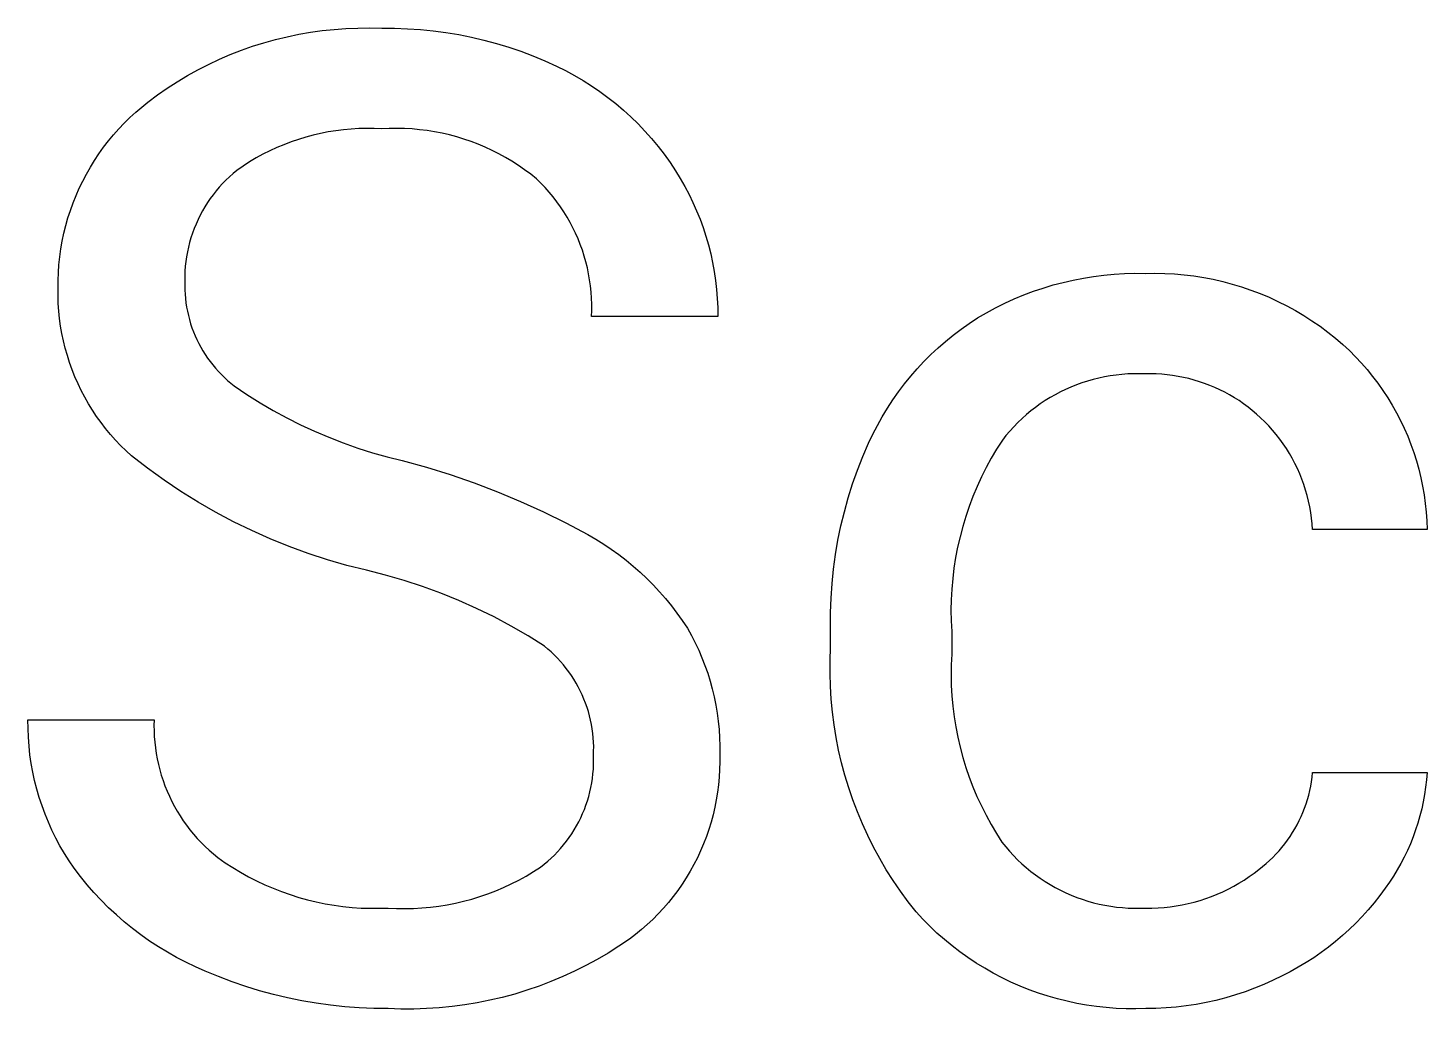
# Model space of a CAD drawing. Header units: millimetres. Extents: x 1102 to 5170, y 19 to 2862.
# Drawn here: x 4493.72 to 4533.57, y 199.08 to 227.03 of the extents above; entities that cross this region are included whole.
import ezdxf

# ---------------------------------------------------------------- set-up
doc = ezdxf.new("R2010")
doc.units = ezdxf.units.MM
doc.header["$MEASUREMENT"] = 0
doc.layers.add('Domyślny', color=7, linetype='Continuous', true_color=0x000000)

msp = doc.modelspace()

# ---------------------------------------------------------------- linework, layer by layer
at = {"layer": 'Domyślny'}
for p, q in [((4500.771, 226.703), (4501.101, 226.784)), ((4501.101, 226.784), (4501.433, 226.853)), ((4501.433, 226.853), (4501.767, 226.911)), ((4501.767, 226.911), (4502.104, 226.958)), ((4502.104, 226.958), (4502.441, 226.993)), ((4502.441, 226.993), (4502.78, 227.018)), ((4502.78, 227.018), (4503.119, 227.031)), ((4503.119, 227.031), (4503.458, 227.032)), ((4503.458, 227.032), (4503.797, 227.023)), ((4503.797, 227.023), (4504.164, 227.023)), ((4504.164, 227.023), (4504.531, 227.012)), ((4504.531, 227.012), (4504.898, 226.988)), ((4504.898, 226.988), (4505.263, 226.952)), ((4505.263, 226.952), (4505.627, 226.904)), ((4505.627, 226.904), (4505.99, 226.844)), ((4505.99, 226.844), (4506.35, 226.772)), ((4506.35, 226.772), (4506.707, 226.689)), ((4499.484, 226.274), (4499.8, 226.397)), ((4499.8, 226.397), (4500.121, 226.51)), ((4500.121, 226.51), (4500.444, 226.612)), ((4500.444, 226.612), (4500.771, 226.703)), ((4506.707, 226.689), (4507.062, 226.593)), ((4507.062, 226.593), (4507.413, 226.486)), ((4507.413, 226.486), (4507.761, 226.367)), ((4507.761, 226.367), (4508.104, 226.237)), ((4498.563, 225.841), (4498.865, 225.995)), ((4498.865, 225.995), (4499.173, 226.14)), ((4499.173, 226.14), (4499.484, 226.274)), ((4508.104, 226.237), (4508.443, 226.096)), ((4508.443, 226.096), (4508.777, 225.943)), ((4508.777, 225.943), (4509.033, 225.816)), ((4497.975, 225.502), (4498.266, 225.676)), ((4498.266, 225.676), (4498.563, 225.841)), ((4509.033, 225.816), (4509.284, 225.681)), ((4509.284, 225.681), (4509.531, 225.536)), ((4509.531, 225.536), (4509.773, 225.384)), ((4497.139, 224.922), (4497.411, 225.124)), ((4497.411, 225.124), (4497.69, 225.318)), ((4497.69, 225.318), (4497.975, 225.502)), ((4509.773, 225.384), (4510.009, 225.222)), ((4510.009, 225.222), (4510.239, 225.053)), ((4496.79, 224.633), (4496.962, 224.78)), ((4496.962, 224.78), (4497.139, 224.922)), ((4510.239, 225.053), (4510.463, 224.876)), ((4510.463, 224.876), (4510.681, 224.691)), ((4496.307, 224.156), (4496.462, 224.321)), ((4496.462, 224.321), (4496.624, 224.48)), ((4496.624, 224.48), (4496.79, 224.633)), ((4510.681, 224.691), (4510.892, 224.499)), ((4510.892, 224.499), (4511.096, 224.299)), ((4496.012, 223.812), (4496.157, 223.987)), ((4496.157, 223.987), (4496.307, 224.156)), ((4501.633, 223.92), (4501.423, 223.856)), ((4501.844, 223.977), (4501.633, 223.92)), ((4502.057, 224.026), (4501.844, 223.977)), ((4502.272, 224.069), (4502.057, 224.026)), ((4502.488, 224.104), (4502.272, 224.069)), ((4502.705, 224.131), (4502.488, 224.104)), ((4502.923, 224.151), (4502.705, 224.131)), ((4503.141, 224.164), (4502.923, 224.151)), ((4503.36, 224.17), (4503.141, 224.164)), ((4503.579, 224.168), (4503.36, 224.17)), ((4503.797, 224.158), (4503.579, 224.168)), ((4504.013, 224.168), (4503.797, 224.158)), ((4504.229, 224.171), (4504.013, 224.168)), ((4504.444, 224.166), (4504.229, 224.171)), ((4504.66, 224.154), (4504.444, 224.166)), ((4504.875, 224.134), (4504.66, 224.154)), ((4505.089, 224.107), (4504.875, 224.134)), ((4505.302, 224.073), (4505.089, 224.107)), ((4505.514, 224.032), (4505.302, 224.073)), ((4505.724, 223.983), (4505.514, 224.032)), ((4505.932, 223.927), (4505.724, 223.983)), ((4506.139, 223.865), (4505.932, 223.927)), ((4511.096, 224.299), (4511.294, 224.093)), ((4511.294, 224.093), (4511.484, 223.879)), ((4495.743, 223.448), (4495.874, 223.633)), ((4495.874, 223.633), (4496.012, 223.812)), ((4500.612, 223.531), (4500.416, 223.432)), ((4500.81, 223.622), (4500.612, 223.531)), ((4501.012, 223.707), (4500.81, 223.622)), ((4501.216, 223.785), (4501.012, 223.707)), ((4501.423, 223.856), (4501.216, 223.785)), ((4506.343, 223.795), (4506.139, 223.865)), ((4506.545, 223.718), (4506.343, 223.795)), ((4506.744, 223.634), (4506.545, 223.718)), ((4506.94, 223.544), (4506.744, 223.634)), ((4507.132, 223.447), (4506.94, 223.544)), ((4511.484, 223.879), (4511.666, 223.659)), ((4511.666, 223.659), (4511.841, 223.433)), ((4495.499, 223.067), (4495.617, 223.26)), ((4495.617, 223.26), (4495.743, 223.448)), ((4500.036, 223.216), (4499.851, 223.099)), ((4500.224, 223.328), (4500.036, 223.216)), ((4500.416, 223.432), (4500.224, 223.328)), ((4507.322, 223.343), (4507.132, 223.447)), ((4507.507, 223.233), (4507.322, 223.343)), ((4507.689, 223.117), (4507.507, 223.233)), ((4511.841, 223.433), (4512.008, 223.201)), ((4512.008, 223.201), (4512.166, 222.964)), ((4495.281, 222.67), (4495.386, 222.87)), ((4495.386, 222.87), (4495.499, 223.067)), ((4499.461, 222.794), (4499.361, 222.698)), ((4499.564, 222.886), (4499.461, 222.794)), ((4499.671, 222.975), (4499.564, 222.886)), ((4499.851, 223.099), (4499.671, 222.975)), ((4507.867, 222.994), (4507.689, 223.117)), ((4508.04, 222.866), (4507.867, 222.994)), ((4508.209, 222.731), (4508.04, 222.866)), ((4508.333, 222.609), (4508.209, 222.731)), ((4512.166, 222.964), (4512.301, 222.744)), ((4512.301, 222.744), (4512.429, 222.52)), ((4495.092, 222.258), (4495.183, 222.466)), ((4495.183, 222.466), (4495.281, 222.67)), ((4499.082, 222.39), (4498.996, 222.281)), ((4499.171, 222.496), (4499.082, 222.39)), ((4499.264, 222.599), (4499.171, 222.496)), ((4499.361, 222.698), (4499.264, 222.599)), ((4508.453, 222.483), (4508.333, 222.609)), ((4508.569, 222.353), (4508.453, 222.483)), ((4508.68, 222.218), (4508.569, 222.353)), ((4512.429, 222.52), (4512.549, 222.292)), ((4494.931, 221.835), (4495.008, 222.048)), ((4495.008, 222.048), (4495.092, 222.258)), ((4498.762, 221.938), (4498.693, 221.818)), ((4498.836, 222.055), (4498.762, 221.938)), ((4498.914, 222.169), (4498.836, 222.055)), ((4498.996, 222.281), (4498.914, 222.169)), ((4508.786, 222.08), (4508.68, 222.218)), ((4508.887, 221.939), (4508.786, 222.08)), ((4508.984, 221.794), (4508.887, 221.939)), ((4512.549, 222.292), (4512.662, 222.06)), ((4512.662, 222.06), (4512.766, 221.825)), ((4494.8, 221.402), (4494.861, 221.62)), ((4494.861, 221.62), (4494.931, 221.835)), ((4498.566, 221.572), (4498.509, 221.445)), ((4498.627, 221.696), (4498.566, 221.572)), ((4498.693, 221.818), (4498.627, 221.696)), ((4509.075, 221.646), (4508.984, 221.794)), ((4509.161, 221.494), (4509.075, 221.646)), ((4512.766, 221.825), (4512.863, 221.585)), ((4512.863, 221.585), (4512.951, 221.343)), ((4494.698, 220.96), (4494.745, 221.182)), ((4494.745, 221.182), (4494.8, 221.402)), ((4498.408, 221.187), (4498.365, 221.055)), ((4498.456, 221.317), (4498.408, 221.187)), ((4498.509, 221.445), (4498.456, 221.317)), ((4509.242, 221.34), (4509.161, 221.494)), ((4509.318, 221.183), (4509.242, 221.34)), ((4509.388, 221.024), (4509.318, 221.183)), ((4512.951, 221.343), (4513.031, 221.098)), ((4494.628, 220.513), (4494.659, 220.737)), ((4494.659, 220.737), (4494.698, 220.96)), ((4498.292, 220.788), (4498.263, 220.653)), ((4498.326, 220.922), (4498.292, 220.788)), ((4498.365, 221.055), (4498.326, 220.922)), ((4509.452, 220.862), (4509.388, 221.024)), ((4509.511, 220.698), (4509.452, 220.862)), ((4513.031, 221.098), (4513.102, 220.851)), ((4513.102, 220.851), (4513.166, 220.601)), ((4494.604, 220.288), (4494.628, 220.513)), ((4498.218, 220.379), (4498.203, 220.241)), ((4498.238, 220.516), (4498.218, 220.379)), ((4498.263, 220.653), (4498.238, 220.516)), ((4509.565, 220.532), (4509.511, 220.698)), ((4509.612, 220.365), (4509.565, 220.532)), ((4509.654, 220.196), (4509.612, 220.365)), ((4513.166, 220.601), (4513.22, 220.349)), ((4513.22, 220.349), (4513.267, 220.095)), ((4494.58, 219.836), (4494.588, 220.062)), ((4494.588, 220.062), (4494.604, 220.288)), ((4498.193, 220.103), (4498.187, 219.965)), ((4498.187, 219.965), (4498.187, 219.826)), ((4498.203, 220.241), (4498.193, 220.103)), ((4509.689, 220.025), (4509.654, 220.196)), ((4509.719, 219.854), (4509.689, 220.025)), ((4513.267, 220.095), (4513.304, 219.84)), ((4523.78, 219.907), (4524.071, 219.954)), ((4524.071, 219.954), (4524.363, 219.991)), ((4524.363, 219.991), (4524.657, 220.018)), ((4524.657, 220.018), (4524.951, 220.035)), ((4524.951, 220.035), (4525.245, 220.043)), ((4525.245, 220.043), (4525.54, 220.04)), ((4525.54, 220.04), (4525.819, 220.045)), ((4525.819, 220.045), (4526.097, 220.04)), ((4526.097, 220.04), (4526.376, 220.025)), ((4526.376, 220.025), (4526.654, 220.001)), ((4526.654, 220.001), (4526.93, 219.967)), ((4526.93, 219.967), (4527.206, 219.923)), ((4494.579, 219.609), (4494.58, 219.836)), ((4494.579, 219.394), (4494.579, 219.609)), ((4498.187, 219.826), (4498.191, 219.688)), ((4498.191, 219.688), (4498.193, 219.566)), ((4498.193, 219.566), (4498.198, 219.444)), ((4509.743, 219.681), (4509.719, 219.854)), ((4509.761, 219.508), (4509.743, 219.681)), ((4513.304, 219.84), (4513.333, 219.584)), ((4513.333, 219.584), (4513.353, 219.327)), ((4522.358, 219.529), (4522.637, 219.623)), ((4522.637, 219.623), (4522.919, 219.709)), ((4522.919, 219.709), (4523.204, 219.784)), ((4523.204, 219.784), (4523.491, 219.851)), ((4523.491, 219.851), (4523.78, 219.907)), ((4527.206, 219.923), (4527.479, 219.871)), ((4527.479, 219.871), (4527.751, 219.808)), ((4527.751, 219.808), (4528.021, 219.737)), ((4528.021, 219.737), (4528.287, 219.656)), ((4528.287, 219.656), (4528.551, 219.566)), ((4528.551, 219.566), (4528.812, 219.467)), ((4494.587, 219.179), (4494.579, 219.394)), ((4494.601, 218.965), (4494.587, 219.179)), ((4498.198, 219.444), (4498.208, 219.322)), ((4498.208, 219.322), (4498.223, 219.201)), ((4498.223, 219.201), (4498.241, 219.08)), ((4509.773, 219.334), (4509.761, 219.508)), ((4509.779, 219.16), (4509.773, 219.334)), ((4509.779, 218.986), (4509.779, 219.16)), ((4513.353, 219.327), (4513.365, 219.07)), ((4521.278, 219.058), (4521.542, 219.19)), ((4521.542, 219.19), (4521.81, 219.312)), ((4521.81, 219.312), (4522.082, 219.425)), ((4522.082, 219.425), (4522.358, 219.529)), ((4528.812, 219.467), (4529.069, 219.359)), ((4529.069, 219.359), (4529.322, 219.242)), ((4529.322, 219.242), (4529.571, 219.117)), ((4494.624, 218.751), (4494.601, 218.965)), ((4494.653, 218.538), (4494.624, 218.751)), ((4498.241, 219.08), (4498.263, 218.96)), ((4498.263, 218.96), (4498.29, 218.841)), ((4498.29, 218.841), (4498.32, 218.723)), ((4509.773, 218.812), (4509.779, 218.986)), ((4513.368, 218.812), (4509.773, 218.812)), ((4513.365, 219.07), (4513.368, 218.812)), ((4520.529, 218.615), (4520.764, 218.77)), ((4520.764, 218.77), (4521.019, 218.919)), ((4521.019, 218.919), (4521.278, 219.058)), ((4529.571, 219.117), (4529.816, 218.983)), ((4529.816, 218.983), (4530.055, 218.841)), ((4530.055, 218.841), (4530.29, 218.69)), ((4494.69, 218.327), (4494.653, 218.538)), ((4498.32, 218.723), (4498.355, 218.606)), ((4498.355, 218.606), (4498.394, 218.49)), ((4498.394, 218.49), (4498.436, 218.376)), ((4498.436, 218.376), (4498.482, 218.263)), ((4520.074, 218.282), (4520.299, 218.452)), ((4520.299, 218.452), (4520.529, 218.615)), ((4530.29, 218.69), (4530.519, 218.532)), ((4530.519, 218.532), (4530.743, 218.366)), ((4530.743, 218.366), (4530.961, 218.192)), ((4494.734, 218.116), (4494.69, 218.327)), ((4494.785, 217.907), (4494.734, 218.116)), ((4498.482, 218.263), (4498.533, 218.152)), ((4498.533, 218.152), (4498.586, 218.043)), ((4498.586, 218.043), (4498.644, 217.935)), ((4519.644, 217.918), (4519.856, 218.103)), ((4519.856, 218.103), (4520.074, 218.282)), ((4530.961, 218.192), (4531.173, 218.01)), ((4531.173, 218.01), (4531.354, 217.841)), ((4494.844, 217.701), (4494.785, 217.907)), ((4494.91, 217.496), (4494.844, 217.701)), ((4498.644, 217.935), (4498.705, 217.83)), ((4498.705, 217.83), (4498.77, 217.726)), ((4498.77, 217.726), (4498.839, 217.625)), ((4498.839, 217.625), (4498.91, 217.527)), ((4519.239, 217.526), (4519.438, 217.725)), ((4519.438, 217.725), (4519.644, 217.918)), ((4531.354, 217.841), (4531.53, 217.666)), ((4531.53, 217.666), (4531.699, 217.485)), ((4494.982, 217.294), (4494.91, 217.496)), ((4495.062, 217.094), (4494.982, 217.294)), ((4498.91, 217.527), (4498.986, 217.431)), ((4498.986, 217.431), (4499.064, 217.337)), ((4499.064, 217.337), (4499.145, 217.246)), ((4499.145, 217.246), (4499.23, 217.158)), ((4499.23, 217.158), (4499.317, 217.073)), ((4518.862, 217.107), (4519.047, 217.319)), ((4519.047, 217.319), (4519.239, 217.526)), ((4524.709, 217.144), (4524.544, 217.121)), ((4524.874, 217.162), (4524.709, 217.144)), ((4525.041, 217.174), (4524.874, 217.162)), ((4525.207, 217.18), (4525.041, 217.174)), ((4525.373, 217.181), (4525.207, 217.18)), ((4525.54, 217.175), (4525.373, 217.181)), ((4525.697, 217.177), (4525.54, 217.175)), ((4525.853, 217.173), (4525.697, 217.177)), ((4526.01, 217.164), (4525.853, 217.173)), ((4526.166, 217.15), (4526.01, 217.164)), ((4526.322, 217.13), (4526.166, 217.15)), ((4531.699, 217.485), (4531.862, 217.298)), ((4531.862, 217.298), (4532.018, 217.105)), ((4495.148, 216.897), (4495.062, 217.094)), ((4495.241, 216.703), (4495.148, 216.897)), ((4499.317, 217.073), (4499.408, 216.991)), ((4499.408, 216.991), (4499.501, 216.912)), ((4499.501, 216.912), (4499.597, 216.837)), ((4499.597, 216.837), (4499.96, 216.591)), ((4518.514, 216.663), (4518.684, 216.888)), ((4518.684, 216.888), (4518.862, 217.107)), ((4523.426, 216.801), (4523.274, 216.734)), ((4523.581, 216.863), (4523.426, 216.801)), ((4523.737, 216.92), (4523.581, 216.863)), ((4523.896, 216.971), (4523.737, 216.92)), ((4524.056, 217.017), (4523.896, 216.971)), ((4524.217, 217.057), (4524.056, 217.017)), ((4524.38, 217.092), (4524.217, 217.057)), ((4524.544, 217.121), (4524.38, 217.092)), ((4526.477, 217.105), (4526.322, 217.13)), ((4526.63, 217.075), (4526.477, 217.105)), ((4526.783, 217.04), (4526.63, 217.075)), ((4526.935, 216.999), (4526.783, 217.04)), ((4527.085, 216.954), (4526.935, 216.999)), ((4527.233, 216.903), (4527.085, 216.954)), ((4527.38, 216.848), (4527.233, 216.903)), ((4527.524, 216.787), (4527.38, 216.848)), ((4527.667, 216.722), (4527.524, 216.787)), ((4532.018, 217.105), (4532.168, 216.908)), ((4532.168, 216.908), (4532.311, 216.705)), ((4495.341, 216.513), (4495.241, 216.703)), ((4495.447, 216.326), (4495.341, 216.513)), ((4499.96, 216.591), (4500.332, 216.356)), ((4500.332, 216.356), (4500.71, 216.134)), ((4518.197, 216.197), (4518.352, 216.433)), ((4518.352, 216.433), (4518.514, 216.663)), ((4522.691, 216.413), (4522.552, 216.32)), ((4522.832, 216.501), (4522.691, 216.413)), ((4522.977, 216.583), (4522.832, 216.501)), ((4523.124, 216.661), (4522.977, 216.583)), ((4523.274, 216.734), (4523.124, 216.661)), ((4527.807, 216.651), (4527.667, 216.722)), ((4527.945, 216.576), (4527.807, 216.651)), ((4528.08, 216.497), (4527.945, 216.576)), ((4528.212, 216.413), (4528.08, 216.497)), ((4528.342, 216.324), (4528.212, 216.413)), ((4532.311, 216.705), (4532.447, 216.498)), ((4532.447, 216.498), (4532.576, 216.286)), ((4495.56, 216.143), (4495.447, 216.326)), ((4495.679, 215.964), (4495.56, 216.143)), ((4495.804, 215.789), (4495.679, 215.964)), ((4500.71, 216.134), (4501.096, 215.924)), ((4517.913, 215.71), (4518.051, 215.956)), ((4518.051, 215.956), (4518.197, 216.197)), ((4522.157, 216.015), (4522.033, 215.904)), ((4522.285, 216.121), (4522.157, 216.015)), ((4522.417, 216.223), (4522.285, 216.121)), ((4522.552, 216.32), (4522.417, 216.223)), ((4528.468, 216.231), (4528.342, 216.324)), ((4528.591, 216.134), (4528.468, 216.231)), ((4528.711, 216.033), (4528.591, 216.134)), ((4528.827, 215.928), (4528.711, 216.033)), ((4532.576, 216.286), (4532.698, 216.069)), ((4532.698, 216.069), (4532.812, 215.849)), ((4495.935, 215.619), (4495.804, 215.789)), ((4496.072, 215.453), (4495.935, 215.619)), ((4501.096, 215.924), (4501.488, 215.726)), ((4501.488, 215.726), (4501.887, 215.541)), ((4517.784, 215.459), (4517.913, 215.71)), ((4521.796, 215.67), (4521.684, 215.547)), ((4521.912, 215.789), (4521.796, 215.67)), ((4522.033, 215.904), (4521.912, 215.789)), ((4528.945, 215.814), (4528.827, 215.928)), ((4529.058, 215.696), (4528.945, 215.814)), ((4529.167, 215.574), (4529.058, 215.696)), ((4529.272, 215.448), (4529.167, 215.574)), ((4532.812, 215.849), (4532.918, 215.625)), ((4532.918, 215.625), (4533.017, 215.397)), ((4496.214, 215.292), (4496.072, 215.453)), ((4496.362, 215.136), (4496.214, 215.292)), ((4501.887, 215.541), (4502.291, 215.369)), ((4502.291, 215.369), (4502.7, 215.21)), ((4502.7, 215.21), (4503.114, 215.064)), ((4517.499, 214.823), (4517.663, 215.204)), ((4517.663, 215.204), (4517.784, 215.459)), ((4521.472, 215.29), (4521.31, 215.035)), ((4521.576, 215.42), (4521.472, 215.29)), ((4521.684, 215.547), (4521.576, 215.42)), ((4529.373, 215.319), (4529.272, 215.448)), ((4529.469, 215.187), (4529.373, 215.319)), ((4529.56, 215.051), (4529.469, 215.187)), ((4533.017, 215.397), (4533.108, 215.167)), ((4533.108, 215.167), (4533.191, 214.933)), ((4496.515, 214.985), (4496.362, 215.136)), ((4496.673, 214.839), (4496.515, 214.985)), ((4497.13, 214.486), (4496.673, 214.839)), ((4503.114, 215.064), (4503.533, 214.931)), ((4503.533, 214.931), (4503.956, 214.812)), ((4503.956, 214.812), (4504.382, 214.707)), ((4517.347, 214.436), (4517.499, 214.823)), ((4521.157, 214.774), (4521.012, 214.509)), ((4521.31, 215.035), (4521.157, 214.774)), ((4529.647, 214.912), (4529.56, 215.051)), ((4529.728, 214.77), (4529.647, 214.912)), ((4529.805, 214.625), (4529.728, 214.77)), ((4533.191, 214.933), (4533.265, 214.696)), ((4497.598, 214.148), (4497.13, 214.486)), ((4504.382, 214.707), (4505.07, 214.517)), ((4505.07, 214.517), (4505.751, 214.305)), ((4517.208, 214.045), (4517.347, 214.436)), ((4521.012, 214.509), (4520.877, 214.238)), ((4529.876, 214.478), (4529.805, 214.625)), ((4529.943, 214.329), (4529.876, 214.478)), ((4533.265, 214.696), (4533.332, 214.458)), ((4533.332, 214.458), (4533.391, 214.217)), ((4498.077, 213.826), (4497.598, 214.148)), ((4505.751, 214.305), (4506.426, 214.072)), ((4506.426, 214.072), (4507.093, 213.818)), ((4517.083, 213.648), (4517.208, 214.045)), ((4520.751, 213.964), (4520.635, 213.685)), ((4520.877, 214.238), (4520.751, 213.964)), ((4530.004, 214.177), (4529.943, 214.329)), ((4530.06, 214.023), (4530.004, 214.177)), ((4530.11, 213.867), (4530.06, 214.023)), ((4533.391, 214.217), (4533.441, 213.974)), ((4533.441, 213.974), (4533.483, 213.729)), ((4498.568, 213.521), (4498.077, 213.826)), ((4507.093, 213.818), (4507.751, 213.544)), ((4516.972, 213.248), (4517.083, 213.648)), ((4520.635, 213.685), (4520.528, 213.402)), ((4530.155, 213.71), (4530.11, 213.867)), ((4530.194, 213.551), (4530.155, 213.71)), ((4533.483, 213.729), (4533.516, 213.483)), ((4499.068, 213.233), (4498.568, 213.521)), ((4499.578, 212.963), (4499.068, 213.233)), ((4507.751, 213.544), (4508.401, 213.248)), ((4508.401, 213.248), (4509.041, 212.933)), ((4516.874, 212.844), (4516.972, 213.248)), ((4520.528, 213.402), (4520.431, 213.116)), ((4530.228, 213.391), (4530.194, 213.551)), ((4530.256, 213.229), (4530.228, 213.391)), ((4530.279, 213.067), (4530.256, 213.229)), ((4533.516, 213.483), (4533.541, 213.237)), ((4533.541, 213.237), (4533.558, 212.989)), ((4500.097, 212.71), (4499.578, 212.963)), ((4509.041, 212.933), (4509.671, 212.597)), ((4516.79, 212.437), (4516.874, 212.844)), ((4520.344, 212.826), (4520.266, 212.534)), ((4520.431, 213.116), (4520.344, 212.826)), ((4530.296, 212.905), (4530.279, 213.067)), ((4530.307, 212.741), (4530.296, 212.905)), ((4533.558, 212.989), (4533.566, 212.741)), ((4500.625, 212.475), (4500.097, 212.71)), ((4501.16, 212.259), (4500.625, 212.475)), ((4509.671, 212.597), (4509.897, 212.465)), ((4509.897, 212.465), (4510.119, 212.326)), ((4516.72, 212.028), (4516.79, 212.437)), ((4520.266, 212.534), (4520.199, 212.239)), ((4533.566, 212.741), (4530.307, 212.741)), ((4501.703, 212.061), (4501.16, 212.259)), ((4502.252, 211.881), (4501.703, 212.061)), ((4510.119, 212.326), (4510.336, 212.18)), ((4510.336, 212.18), (4510.549, 212.027)), ((4510.549, 212.027), (4510.756, 211.867)), ((4516.665, 211.616), (4516.72, 212.028)), ((4520.199, 212.239), (4520.142, 211.942)), ((4502.806, 211.721), (4502.252, 211.881)), ((4503.366, 211.58), (4502.806, 211.721)), ((4503.903, 211.445), (4503.366, 211.58)), ((4510.756, 211.867), (4510.958, 211.7)), ((4510.958, 211.7), (4511.155, 211.527)), ((4516.623, 211.203), (4516.665, 211.616)), ((4520.095, 211.644), (4520.058, 211.344)), ((4520.142, 211.942), (4520.095, 211.644)), ((4504.435, 211.291), (4503.903, 211.445)), ((4504.961, 211.119), (4504.435, 211.291)), ((4511.155, 211.527), (4511.345, 211.347)), ((4511.345, 211.347), (4511.53, 211.161)), ((4516.595, 210.788), (4516.623, 211.203)), ((4520.058, 211.344), (4520.032, 211.043)), ((4505.481, 210.928), (4504.961, 211.119)), ((4505.994, 210.719), (4505.481, 210.928)), ((4511.53, 211.161), (4511.708, 210.97)), ((4511.708, 210.97), (4511.88, 210.772)), ((4511.88, 210.772), (4512.046, 210.569)), ((4516.581, 210.373), (4516.595, 210.788)), ((4520.032, 211.043), (4520.015, 210.741)), ((4506.499, 210.493), (4505.994, 210.719)), ((4506.997, 210.249), (4506.499, 210.493)), ((4512.046, 210.569), (4512.205, 210.361)), ((4516.582, 209.958), (4516.581, 210.373)), ((4520.015, 210.741), (4520.009, 210.439)), ((4520.009, 210.439), (4520.014, 210.136)), ((4507.485, 209.988), (4506.997, 210.249)), ((4507.964, 209.711), (4507.485, 209.988)), ((4512.205, 210.361), (4512.357, 210.148)), ((4512.357, 210.148), (4512.502, 209.93)), ((4520.014, 210.136), (4520.029, 209.835)), ((4508.433, 209.416), (4507.964, 209.711)), ((4512.502, 209.93), (4512.616, 209.725)), ((4512.616, 209.725), (4512.724, 209.516)), ((4516.582, 209.379), (4516.582, 209.958)), ((4520.029, 209.835), (4520.029, 209.186)), ((4508.53, 209.336), (4508.433, 209.416)), ((4508.625, 209.252), (4508.53, 209.336)), ((4508.717, 209.164), (4508.625, 209.252)), ((4512.724, 209.516), (4512.824, 209.304)), ((4512.824, 209.304), (4512.917, 209.089)), ((4516.568, 209.011), (4516.582, 209.379)), ((4520.029, 209.186), (4520.015, 208.889)), ((4508.805, 209.074), (4508.717, 209.164)), ((4508.891, 208.981), (4508.805, 209.074)), ((4508.973, 208.885), (4508.891, 208.981)), ((4509.053, 208.786), (4508.973, 208.885)), ((4509.128, 208.685), (4509.053, 208.786)), ((4512.917, 209.089), (4513.002, 208.87)), ((4513.002, 208.87), (4513.08, 208.649)), ((4516.565, 208.643), (4516.568, 209.011)), ((4520.015, 208.889), (4520.011, 208.592)), ((4509.201, 208.581), (4509.128, 208.685)), ((4509.269, 208.475), (4509.201, 208.581)), ((4509.334, 208.366), (4509.269, 208.475)), ((4513.08, 208.649), (4513.15, 208.425)), ((4513.15, 208.425), (4513.212, 208.199)), ((4516.575, 208.275), (4516.565, 208.643)), ((4520.011, 208.592), (4520.018, 208.296)), ((4509.396, 208.255), (4509.334, 208.366)), ((4509.453, 208.143), (4509.396, 208.255)), ((4509.507, 208.028), (4509.453, 208.143)), ((4509.557, 207.912), (4509.507, 208.028)), ((4513.212, 208.199), (4513.266, 207.971)), ((4516.598, 207.908), (4516.575, 208.275)), ((4520.018, 208.296), (4520.035, 207.999)), ((4520.035, 207.999), (4520.061, 207.704)), ((4509.603, 207.794), (4509.557, 207.912)), ((4509.644, 207.674), (4509.603, 207.794)), ((4509.682, 207.554), (4509.644, 207.674)), ((4513.266, 207.971), (4513.313, 207.741)), ((4513.313, 207.741), (4513.351, 207.51)), ((4516.632, 207.541), (4516.598, 207.908)), ((4520.061, 207.704), (4520.098, 207.409)), ((4493.724, 207.072), (4493.723, 207.322)), ((4493.723, 207.322), (4497.315, 207.322)), ((4497.315, 207.322), (4497.312, 207.162)), ((4509.716, 207.432), (4509.682, 207.554)), ((4509.745, 207.309), (4509.716, 207.432)), ((4509.771, 207.185), (4509.745, 207.309)), ((4509.792, 207.06), (4509.771, 207.185)), ((4513.351, 207.51), (4513.382, 207.277)), ((4513.382, 207.277), (4513.404, 207.044)), ((4516.679, 207.176), (4516.632, 207.541)), ((4520.098, 207.409), (4520.145, 207.116)), ((4493.734, 206.823), (4493.724, 207.072)), ((4493.753, 206.573), (4493.734, 206.823)), ((4497.312, 207.162), (4497.313, 207.002)), ((4497.313, 207.002), (4497.32, 206.841)), ((4497.32, 206.841), (4497.333, 206.682)), ((4509.809, 206.934), (4509.792, 207.06)), ((4509.821, 206.808), (4509.809, 206.934)), ((4509.83, 206.682), (4509.821, 206.808)), ((4513.404, 207.044), (4513.419, 206.809)), ((4513.419, 206.809), (4513.425, 206.575)), ((4516.738, 206.813), (4516.679, 207.176)), ((4516.81, 206.452), (4516.738, 206.813)), ((4520.145, 207.116), (4520.202, 206.825)), ((4520.202, 206.825), (4520.269, 206.536)), ((4493.78, 206.325), (4493.753, 206.573)), ((4497.333, 206.682), (4497.351, 206.522)), ((4497.351, 206.522), (4497.374, 206.364)), ((4509.829, 206.303), (4509.833, 206.429)), ((4509.834, 206.556), (4509.83, 206.682)), ((4509.833, 206.429), (4509.834, 206.556)), ((4513.425, 206.575), (4513.424, 206.34)), ((4516.893, 206.093), (4516.81, 206.452)), ((4520.269, 206.536), (4520.346, 206.249)), ((4493.816, 206.077), (4493.78, 206.325)), ((4493.86, 205.831), (4493.816, 206.077)), ((4497.374, 206.364), (4497.403, 206.206)), ((4497.403, 206.206), (4497.437, 206.049)), ((4497.437, 206.049), (4497.476, 205.894)), ((4509.824, 205.911), (4509.83, 206.041)), ((4509.832, 206.172), (4509.829, 206.303)), ((4509.83, 206.041), (4509.832, 206.172)), ((4513.426, 206.123), (4513.421, 205.905)), ((4513.424, 206.34), (4513.426, 206.123)), ((4516.988, 205.738), (4516.893, 206.093)), ((4520.346, 206.249), (4520.433, 205.965)), ((4493.913, 205.587), (4493.86, 205.831)), ((4497.476, 205.894), (4497.52, 205.739)), ((4497.52, 205.739), (4497.57, 205.587)), ((4509.778, 205.522), (4509.798, 205.651)), ((4509.798, 205.651), (4509.813, 205.781)), ((4509.813, 205.781), (4509.824, 205.911)), ((4513.409, 205.688), (4513.389, 205.471)), ((4513.421, 205.905), (4513.409, 205.688)), ((4517.096, 205.386), (4516.988, 205.738)), ((4520.433, 205.965), (4520.529, 205.684)), ((4520.529, 205.684), (4520.635, 205.407)), ((4530.276, 205.557), (4530.294, 205.685)), ((4530.294, 205.685), (4530.307, 205.814)), ((4530.307, 205.814), (4533.566, 205.814)), ((4533.55, 205.606), (4533.526, 205.399)), ((4533.566, 205.814), (4533.55, 205.606)), ((4493.975, 205.345), (4493.913, 205.587)), ((4494.045, 205.105), (4493.975, 205.345)), ((4497.57, 205.587), (4497.625, 205.436)), ((4497.625, 205.436), (4497.685, 205.287)), ((4497.685, 205.287), (4497.75, 205.141)), ((4509.693, 205.139), (4509.725, 205.266)), ((4509.725, 205.266), (4509.754, 205.393)), ((4509.754, 205.393), (4509.778, 205.522)), ((4513.361, 205.255), (4513.326, 205.04)), ((4513.389, 205.471), (4513.361, 205.255)), ((4517.214, 205.037), (4517.096, 205.386)), ((4520.635, 205.407), (4520.75, 205.134)), ((4530.198, 205.176), (4530.228, 205.302)), ((4530.228, 205.302), (4530.254, 205.429)), ((4530.254, 205.429), (4530.276, 205.557)), ((4533.496, 205.192), (4533.459, 204.986)), ((4533.526, 205.399), (4533.496, 205.192)), ((4494.123, 204.867), (4494.045, 205.105)), ((4494.209, 204.633), (4494.123, 204.867)), ((4497.75, 205.141), (4497.819, 204.996)), ((4497.819, 204.996), (4497.894, 204.854)), ((4497.894, 204.854), (4497.973, 204.715)), ((4509.568, 204.768), (4509.614, 204.89)), ((4509.614, 204.89), (4509.655, 205.014)), ((4509.655, 205.014), (4509.693, 205.139)), ((4513.284, 204.826), (4513.235, 204.615)), ((4513.326, 205.04), (4513.284, 204.826)), ((4517.345, 204.693), (4517.214, 205.037)), ((4520.75, 205.134), (4520.875, 204.864)), ((4520.875, 204.864), (4521.008, 204.599)), ((4530.034, 204.683), (4530.081, 204.804)), ((4530.081, 204.804), (4530.124, 204.927)), ((4530.124, 204.927), (4530.163, 205.051)), ((4530.163, 205.051), (4530.198, 205.176)), ((4533.459, 204.986), (4533.414, 204.782)), ((4494.304, 204.402), (4494.209, 204.633)), ((4494.407, 204.174), (4494.304, 204.402)), ((4497.973, 204.715), (4498.057, 204.579)), ((4498.057, 204.579), (4498.146, 204.445)), ((4498.146, 204.445), (4498.239, 204.314)), ((4509.345, 204.296), (4509.407, 204.411)), ((4509.407, 204.411), (4509.465, 204.528)), ((4509.465, 204.528), (4509.519, 204.647)), ((4509.519, 204.647), (4509.568, 204.768)), ((4513.178, 204.404), (4513.114, 204.196)), ((4513.235, 204.615), (4513.178, 204.404)), ((4517.487, 204.354), (4517.345, 204.693)), ((4521.008, 204.599), (4521.151, 204.339)), ((4529.869, 204.331), (4529.928, 204.447)), ((4529.928, 204.447), (4529.983, 204.564)), ((4529.983, 204.564), (4530.034, 204.683)), ((4533.363, 204.579), (4533.306, 204.379)), ((4533.414, 204.782), (4533.363, 204.579)), ((4494.517, 203.949), (4494.407, 204.174)), ((4498.239, 204.314), (4498.337, 204.187)), ((4498.337, 204.187), (4498.438, 204.063)), ((4498.438, 204.063), (4498.544, 203.942)), ((4509.135, 203.965), (4509.209, 204.073)), ((4509.209, 204.073), (4509.279, 204.183)), ((4509.279, 204.183), (4509.345, 204.296)), ((4513.114, 204.196), (4513.042, 203.991)), ((4517.64, 204.019), (4517.487, 204.354)), ((4517.805, 203.69), (4517.64, 204.019)), ((4521.151, 204.339), (4521.302, 204.084)), ((4521.302, 204.084), (4521.462, 203.834)), ((4529.595, 203.89), (4529.669, 203.997)), ((4529.669, 203.997), (4529.739, 204.106)), ((4529.739, 204.106), (4529.806, 204.217)), ((4529.806, 204.217), (4529.869, 204.331)), ((4533.241, 204.18), (4533.17, 203.983)), ((4533.306, 204.379), (4533.241, 204.18)), ((4494.635, 203.729), (4494.517, 203.949)), ((4494.761, 203.513), (4494.635, 203.729)), ((4498.544, 203.942), (4498.654, 203.826)), ((4498.654, 203.826), (4498.768, 203.713)), ((4498.768, 203.713), (4498.885, 203.603)), ((4498.885, 203.603), (4499.006, 203.498)), ((4508.806, 203.56), (4508.893, 203.657)), ((4508.893, 203.657), (4508.978, 203.757)), ((4508.978, 203.757), (4509.058, 203.859)), ((4509.058, 203.859), (4509.135, 203.965)), ((4512.964, 203.787), (4512.879, 203.587)), ((4513.042, 203.991), (4512.964, 203.787)), ((4517.98, 203.366), (4517.805, 203.69)), ((4521.462, 203.834), (4521.567, 203.703)), ((4521.567, 203.703), (4521.676, 203.576)), ((4529.352, 203.586), (4529.436, 203.685)), ((4529.436, 203.685), (4529.517, 203.786)), ((4529.517, 203.786), (4529.595, 203.89)), ((4533.009, 203.598), (4532.918, 203.41)), ((4533.093, 203.789), (4533.009, 203.598)), ((4533.17, 203.983), (4533.093, 203.789)), ((4494.895, 203.302), (4494.761, 203.513)), ((4495.035, 203.095), (4494.895, 203.302)), ((4499.006, 203.498), (4499.131, 203.397)), ((4499.131, 203.397), (4499.342, 203.249)), ((4499.342, 203.249), (4499.558, 203.108)), ((4508.321, 203.123), (4508.424, 203.204)), ((4508.424, 203.204), (4508.524, 203.288)), ((4508.524, 203.288), (4508.621, 203.375)), ((4508.621, 203.375), (4508.715, 203.466)), ((4508.715, 203.466), (4508.806, 203.56)), ((4512.787, 203.39), (4512.688, 203.196)), ((4512.879, 203.587), (4512.787, 203.39)), ((4518.166, 203.049), (4517.98, 203.366)), ((4521.676, 203.576), (4521.79, 203.453)), ((4521.79, 203.453), (4521.907, 203.334)), ((4521.907, 203.334), (4522.029, 203.219)), ((4522.029, 203.219), (4522.154, 203.108)), ((4528.883, 203.139), (4528.983, 203.222)), ((4528.983, 203.222), (4529.08, 203.308)), ((4529.08, 203.308), (4529.174, 203.398)), ((4529.174, 203.398), (4529.264, 203.491)), ((4529.264, 203.491), (4529.352, 203.586)), ((4532.821, 203.224), (4532.719, 203.043)), ((4532.918, 203.41), (4532.821, 203.224)), ((4495.217, 202.856), (4495.035, 203.095)), ((4495.406, 202.622), (4495.217, 202.856)), ((4499.558, 203.108), (4499.779, 202.975)), ((4499.779, 202.975), (4500.004, 202.849)), ((4500.004, 202.849), (4500.233, 202.731)), ((4507.701, 202.753), (4507.912, 202.869)), ((4507.912, 202.869), (4508.119, 202.993)), ((4508.119, 202.993), (4508.321, 203.123)), ((4512.471, 202.819), (4512.353, 202.636)), ((4512.583, 203.005), (4512.471, 202.819)), ((4512.688, 203.196), (4512.583, 203.005)), ((4518.362, 202.738), (4518.166, 203.049)), ((4522.154, 203.108), (4522.283, 203.002)), ((4522.283, 203.002), (4522.416, 202.9)), ((4522.416, 202.9), (4522.553, 202.803)), ((4522.553, 202.803), (4522.692, 202.71)), ((4528.358, 202.754), (4528.503, 202.851)), ((4528.503, 202.851), (4528.644, 202.952)), ((4528.644, 202.952), (4528.781, 203.059)), ((4528.781, 203.059), (4528.883, 203.139)), ((4532.61, 202.864), (4532.495, 202.69)), ((4532.719, 203.043), (4532.61, 202.864)), ((4495.603, 202.396), (4495.406, 202.622)), ((4500.233, 202.731), (4500.467, 202.621)), ((4500.467, 202.621), (4500.703, 202.518)), ((4500.703, 202.518), (4500.943, 202.424)), ((4500.943, 202.424), (4501.187, 202.338)), ((4506.822, 202.362), (4507.047, 202.448)), ((4507.047, 202.448), (4507.268, 202.542)), ((4507.268, 202.542), (4507.487, 202.644)), ((4507.487, 202.644), (4507.701, 202.753)), ((4512.228, 202.457), (4512.098, 202.283)), ((4512.353, 202.636), (4512.228, 202.457)), ((4518.569, 202.433), (4518.362, 202.738)), ((4518.786, 202.136), (4518.569, 202.433)), ((4522.692, 202.71), (4522.835, 202.623)), ((4522.835, 202.623), (4522.98, 202.54)), ((4522.98, 202.54), (4523.129, 202.463)), ((4523.129, 202.463), (4523.28, 202.39)), ((4527.591, 202.349), (4527.75, 202.419)), ((4527.75, 202.419), (4527.907, 202.495)), ((4527.907, 202.495), (4528.06, 202.576)), ((4528.06, 202.576), (4528.211, 202.663)), ((4528.211, 202.663), (4528.358, 202.754)), ((4532.374, 202.519), (4532.221, 202.31)), ((4532.495, 202.69), (4532.374, 202.519)), ((4495.808, 202.176), (4495.603, 202.396)), ((4496.02, 201.963), (4495.808, 202.176)), ((4501.187, 202.338), (4501.433, 202.26)), ((4501.433, 202.26), (4501.681, 202.191)), ((4501.681, 202.191), (4501.932, 202.131)), ((4501.932, 202.131), (4502.184, 202.078)), ((4502.184, 202.078), (4502.439, 202.035)), ((4502.439, 202.035), (4502.694, 202)), ((4505.184, 201.982), (4505.423, 202.012)), ((4505.423, 202.012), (4505.661, 202.05)), ((4505.661, 202.05), (4505.897, 202.096)), ((4505.897, 202.096), (4506.131, 202.151)), ((4506.131, 202.151), (4506.364, 202.213)), ((4506.364, 202.213), (4506.594, 202.284)), ((4506.594, 202.284), (4506.822, 202.362)), ((4511.961, 202.113), (4511.819, 201.949)), ((4512.098, 202.283), (4511.961, 202.113)), ((4519.013, 201.846), (4518.786, 202.136)), ((4523.28, 202.39), (4523.433, 202.323)), ((4523.433, 202.323), (4523.589, 202.261)), ((4523.589, 202.261), (4523.746, 202.205)), ((4523.746, 202.205), (4523.906, 202.154)), ((4523.906, 202.154), (4524.067, 202.109)), ((4524.067, 202.109), (4524.229, 202.069)), ((4524.229, 202.069), (4524.393, 202.035)), ((4524.393, 202.035), (4524.558, 202.007)), ((4524.558, 202.007), (4524.724, 201.984)), ((4526.253, 201.993), (4526.425, 202.017)), ((4526.425, 202.017), (4526.596, 202.047)), ((4526.596, 202.047), (4526.766, 202.083)), ((4526.766, 202.083), (4526.934, 202.124)), ((4526.934, 202.124), (4527.102, 202.172)), ((4527.102, 202.172), (4527.267, 202.225)), ((4527.267, 202.225), (4527.43, 202.284)), ((4527.43, 202.284), (4527.591, 202.349)), ((4532.06, 202.106), (4531.893, 201.908)), ((4532.221, 202.31), (4532.06, 202.106)), ((4496.24, 201.758), (4496.02, 201.963)), ((4496.466, 201.561), (4496.24, 201.758)), ((4502.694, 202), (4502.951, 201.974)), ((4502.951, 201.974), (4503.208, 201.956)), ((4503.208, 201.956), (4503.466, 201.948)), ((4503.466, 201.948), (4503.724, 201.948)), ((4503.724, 201.948), (4503.982, 201.957)), ((4503.982, 201.957), (4504.222, 201.945)), ((4504.222, 201.945), (4504.463, 201.942)), ((4504.463, 201.942), (4504.704, 201.947)), ((4504.704, 201.947), (4504.944, 201.96)), ((4504.944, 201.96), (4505.184, 201.982)), ((4511.518, 201.634), (4511.359, 201.485)), ((4511.671, 201.789), (4511.518, 201.634)), ((4511.819, 201.949), (4511.671, 201.789)), ((4519.205, 201.639), (4519.013, 201.846)), ((4519.404, 201.439), (4519.205, 201.639)), ((4524.724, 201.984), (4524.891, 201.967)), ((4524.891, 201.967), (4525.058, 201.956)), ((4525.058, 201.956), (4525.225, 201.95)), ((4525.225, 201.95), (4525.392, 201.951)), ((4525.392, 201.951), (4525.56, 201.957)), ((4525.56, 201.957), (4525.733, 201.957)), ((4525.733, 201.957), (4525.907, 201.963)), ((4525.907, 201.963), (4526.08, 201.975)), ((4526.08, 201.975), (4526.253, 201.993)), ((4531.719, 201.716), (4531.539, 201.529)), ((4531.893, 201.908), (4531.719, 201.716)), ((4496.699, 201.371), (4496.466, 201.561)), ((4496.939, 201.189), (4496.699, 201.371)), ((4511.196, 201.341), (4511.027, 201.203)), ((4511.359, 201.485), (4511.196, 201.341)), ((4519.609, 201.245), (4519.404, 201.439)), ((4519.821, 201.058), (4519.609, 201.245)), ((4531.353, 201.348), (4531.161, 201.174)), ((4531.539, 201.529), (4531.353, 201.348)), ((4497.184, 201.016), (4496.939, 201.189)), ((4497.436, 200.851), (4497.184, 201.016)), ((4497.692, 200.695), (4497.436, 200.851)), ((4510.553, 200.867), (4510.245, 200.673)), ((4510.854, 201.071), (4510.553, 200.867)), ((4511.027, 201.203), (4510.854, 201.071)), ((4520.039, 200.879), (4519.821, 201.058)), ((4520.263, 200.708), (4520.039, 200.879)), ((4530.76, 200.844), (4530.552, 200.689)), ((4530.963, 201.006), (4530.76, 200.844)), ((4531.161, 201.174), (4530.963, 201.006)), ((4497.955, 200.548), (4497.692, 200.695)), ((4498.221, 200.41), (4497.955, 200.548)), ((4498.493, 200.281), (4498.221, 200.41)), ((4509.93, 200.489), (4509.61, 200.315)), ((4510.245, 200.673), (4509.93, 200.489)), ((4520.493, 200.544), (4520.263, 200.708)), ((4520.728, 200.388), (4520.493, 200.544)), ((4530.339, 200.542), (4530.121, 200.401)), ((4530.552, 200.689), (4530.339, 200.542)), ((4498.769, 200.162), (4498.493, 200.281)), ((4499.149, 200.003), (4498.769, 200.162)), ((4509.284, 200.153), (4508.953, 200.001)), ((4509.61, 200.315), (4509.284, 200.153)), ((4520.969, 200.24), (4520.728, 200.388)), ((4521.214, 200.1), (4520.969, 200.24)), ((4521.464, 199.969), (4521.214, 200.1)), ((4529.441, 200.023), (4529.183, 199.897)), ((4529.672, 200.142), (4529.441, 200.023)), ((4529.899, 200.268), (4529.672, 200.142)), ((4530.121, 200.401), (4529.899, 200.268)), ((4499.534, 199.856), (4499.149, 200.003)), ((4499.924, 199.721), (4499.534, 199.856)), ((4500.318, 199.6), (4499.924, 199.721)), ((4508.277, 199.731), (4507.932, 199.613)), ((4508.617, 199.86), (4508.277, 199.731)), ((4508.953, 200.001), (4508.617, 199.86)), ((4521.718, 199.847), (4521.464, 199.969)), ((4521.977, 199.733), (4521.718, 199.847)), ((4522.239, 199.628), (4521.977, 199.733)), ((4522.504, 199.532), (4522.239, 199.628)), ((4528.654, 199.669), (4528.384, 199.569)), ((4528.92, 199.778), (4528.654, 199.669)), ((4529.183, 199.897), (4528.92, 199.778)), ((4500.716, 199.491), (4500.318, 199.6)), ((4501.117, 199.395), (4500.716, 199.491)), ((4501.521, 199.312), (4501.117, 199.395)), ((4501.928, 199.242), (4501.521, 199.312)), ((4502.336, 199.186), (4501.928, 199.242)), ((4506.52, 199.256), (4506.161, 199.197)), ((4506.878, 199.328), (4506.52, 199.256)), ((4507.232, 199.411), (4506.878, 199.328)), ((4507.584, 199.506), (4507.232, 199.411)), ((4507.932, 199.613), (4507.584, 199.506)), ((4522.773, 199.445), (4522.504, 199.532)), ((4523.044, 199.367), (4522.773, 199.445)), ((4523.318, 199.298), (4523.044, 199.367)), ((4523.594, 199.239), (4523.318, 199.298)), ((4523.872, 199.19), (4523.594, 199.239)), ((4527.275, 199.263), (4526.992, 199.21)), ((4527.556, 199.325), (4527.275, 199.263)), ((4527.835, 199.397), (4527.556, 199.325)), ((4528.111, 199.479), (4527.835, 199.397)), ((4528.384, 199.569), (4528.111, 199.479)), ((4502.746, 199.142), (4502.336, 199.186)), ((4503.157, 199.112), (4502.746, 199.142)), ((4503.569, 199.095), (4503.157, 199.112)), ((4503.982, 199.092), (4503.569, 199.095)), ((4504.346, 199.079), (4503.982, 199.092)), ((4504.71, 199.079), (4504.346, 199.079)), ((4505.074, 199.09), (4504.71, 199.079)), ((4505.438, 199.114), (4505.074, 199.09)), ((4505.8, 199.149), (4505.438, 199.114)), ((4506.161, 199.197), (4505.8, 199.149)), ((4524.151, 199.149), (4523.872, 199.19)), ((4524.432, 199.119), (4524.151, 199.149)), ((4524.713, 199.098), (4524.432, 199.119)), ((4524.995, 199.086), (4524.713, 199.098)), ((4525.277, 199.084), (4524.995, 199.086)), ((4525.56, 199.092), (4525.277, 199.084)), ((4525.847, 199.096), (4525.56, 199.092)), ((4526.135, 199.11), (4525.847, 199.096)), ((4526.422, 199.134), (4526.135, 199.11)), ((4526.708, 199.167), (4526.422, 199.134)), ((4526.992, 199.21), (4526.708, 199.167))]:
    msp.add_line(p, q, dxfattribs=at)

doc.saveas('drawing.dxf')
